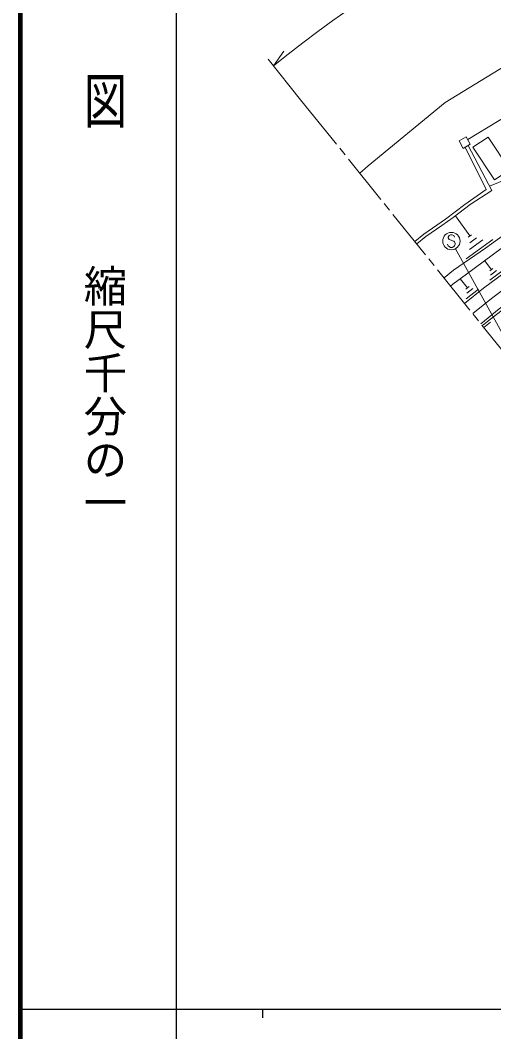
# Model space of a CAD drawing. Units: millimetres at full size, sheet at 1:1000; details may follow other scales. Extents: x 40000 to 680000, y 20000 to 380000.
# Drawn here: x 40000 to 94704, y 202409 to 319184 of the extents above; entities that cross this region are included whole.
import ezdxf
from ezdxf.enums import TextEntityAlignment as Align

# ---------------------------------------------------------------- set-up
doc = ezdxf.new("R2010")
doc.units = ezdxf.units.MM
doc.header["$LTSCALE"] = 1000
for name, color, linetype, lineweight in [('M-BGD', 7, 'Continuous', 13), ('M-BMK', 2, 'Continuous', 13), ('M-STR-HTXT', 7, 'Continuous', 13), ('M-STR-STRC', 7, 'Continuous', 13), ('M-TTL', 2, 'Continuous', 140), ('M-TTL-BAND', 7, 'Continuous', 25)]:
    doc.layers.add(name, color=color, linetype=linetype, lineweight=lineweight)
doc.styles.add('@ＭＳ ゴシック', font='')
doc.styles.get('@ＭＳ ゴシック').set_extended_font_data('@MS Gothic')

msp = doc.modelspace()

# ---------------------------------------------------------------- linework, layer by layer
at = {"layer": 'M-BGD'}
for p, q in [((89089, 309678), (80175, 302361)), ((80175, 302361), (79224, 301522)), ((91934, 294283), (90268, 296587)), ((85577, 293632), (86618, 294505)), ((92126, 294422), (91742, 294144)), ((85799, 293355), (86845, 294228)), ((94580, 293857), (91508, 291637)), ((93442, 293814), (91906, 292704)), ((92688, 294049), (91920, 293494)), ((94430, 290378), (93653, 291420)), ((90044, 290329), (88962, 289427)), ((95642, 290201), (94253, 289165)), ((94603, 290507), (94256, 290248)), ((95036, 290289), (94341, 289771)), ((89712, 288496), (89967, 288702)), ((91667, 288292), (90823, 289340)), ((91842, 288432), (91493, 288151)), ((92929, 288155), (91531, 287030)), ((92298, 288224), (91599, 287661)), ((93558, 283719), (94337, 284346))]:
    msp.add_line(p, q, dxfattribs=at)
for points in [[(203869, 328768), (201705, 330655), (199532, 332224), (196873, 333790), (194070, 335004), (190940, 335824), (188301, 335919), (177619, 334714), (142549, 330234), (137479, 329440), (134367, 328802), (126987, 326805), (120114, 324832), (113738, 322674), (111257, 321713), (105572, 319173), (102970, 317798), (96029, 313906), (89089, 309678)], [(198979, 325594), (198089, 326618), (196549, 327966), (194321, 329344), (192499, 330150), (190129, 330850), (188492, 330908), (178216, 329750), (173525, 329115), (167302, 328394), (160600, 327510), (149406, 326111), (143253, 325283), (138369, 324518), (135523, 323935), (128330, 321989), (121606, 320058), (115444, 317973), (113181, 317096), (107763, 314676), (105362, 313406), (98554, 309589), (91691, 305408)], [(181671, 309346), (179703, 309639), (167137, 313211), (161105, 314287), (154538, 315367), (146844, 315638), (142334, 316190), (136956, 315756), (129791, 313979), (122741, 311966), (115908, 309142), (110759, 307711), (104624, 305058), (99010, 301988), (94210, 300019)], [(86618, 294505), (89108, 296205), (91342, 297927), (93828, 299645), (91403, 304527)], [(91734, 304724), (94461, 299542), (91969, 297893), (90020, 296410), (88688, 295477), (86845, 294228)], [(91332, 286484), (93505, 288234), (96748, 290651), (100514, 293260), (104930, 296025), (109461, 298564), (113532, 300659)], [(92272, 285316), (94424, 287048), (97624, 289433), (101340, 292008), (105695, 294735), (110171, 297242), (114218, 299325)], [(113333, 297198), (110881, 295921), (106460, 293444), (102165, 290755), (98492, 288209), (95343, 285862), (93213, 284147)], [(90044, 290329), (93737, 292868), (97477, 295581)], [(89967, 288702), (91552, 289883), (95568, 292821), (98358, 294867)]]:
    msp.add_lwpolyline(points, dxfattribs=at)
for points in [[(90703, 305278), (91506, 305735), (91991, 304877), (91171, 304389)], [(94061, 305693), (96540, 301907), (94770, 300747), (92290, 304534)]]:
    msp.add_lwpolyline(points, close=True, dxfattribs=at)
at = {"layer": 'M-BMK'}
for p, q in [((76526, 304872), (72387, 310013)), ((77529, 303626), (76902, 304405)), ((81669, 298485), (77906, 303159)), ((82672, 297239), (82045, 298018)), ((86811, 292098), (83048, 296772)), ((87815, 290852), (87188, 291631)), ((91954, 285711), (88191, 290385)), ((92957, 284465), (92330, 285244)), ((97473, 278857), (93334, 283998))]:
    msp.add_line(p, q, dxfattribs=at)
at = {"layer": 'M-STR-HTXT'}
for p, q in [((69251, 313907), (70433, 315629)), ((72387, 310013), (68624, 314686)), ((95817, 282775), (90290, 292805))]:
    msp.add_line(p, q, dxfattribs=at)
msp.add_arc((166459, 193178), 155000, 78.40199, 128.8401, dxfattribs=at)
at = {"layer": 'M-STR-STRC'}
for p, q in [((89532, 294324), (89441, 294142)), ((89713, 294415), (89532, 294324)), ((89895, 294415), (89713, 294415)), ((90077, 294324), (89895, 294415)), ((90168, 294142), (90077, 294324)), ((89441, 293142), (89350, 293324)), ((89441, 294142), (89441, 294051)), ((89441, 294051), (89532, 293869)), ((89532, 293051), (89441, 293142)), ((89532, 293869), (90077, 293687)), ((90077, 293687), (90168, 293596)), ((90168, 293142), (90077, 293051)), ((90168, 293596), (90259, 293415)), ((90259, 293324), (90168, 293142)), ((90259, 293415), (90259, 293324)), ((89713, 292960), (89532, 293051)), ((89895, 292960), (89713, 292960)), ((90077, 293051), (89895, 292960)), ((96227, 286126), (93959, 284395)), ((93959, 284395), (93392, 283925))]:
    msp.add_line(p, q, dxfattribs=at)
msp.add_circle((89804, 293687), 1000, dxfattribs=at)
at = {"layer": 'M-TTL'}
msp.add_line((40000, 380000), (40000, 20000), dxfattribs=at)
at = {"layer": 'M-TTL-BAND'}
for p, q in [((58000, 370000), (58000, 20000)), ((40000, 205000), (579000, 205000)), ((68000, 205000), (68000, 204000))]:
    msp.add_line(p, q, dxfattribs=at)

# ---------------------------------------------------------------- texts
at = {"layer": 'M-TTL-BAND', "style": '@ＭＳ ゴシック', "width": 1.4}
msp.add_text('平  面  図', height=3666, rotation=270, dxfattribs=at).set_placement((49777, 306475), align=Align.MIDDLE_RIGHT)
at = {"layer": 'M-TTL-BAND', "style": '@ＭＳ ゴシック'}
msp.add_text('縮尺千分の一', height=3666, rotation=270, dxfattribs=at).set_placement((49777, 261030), align=Align.MIDDLE_RIGHT)

doc.saveas('drawing.dxf')
